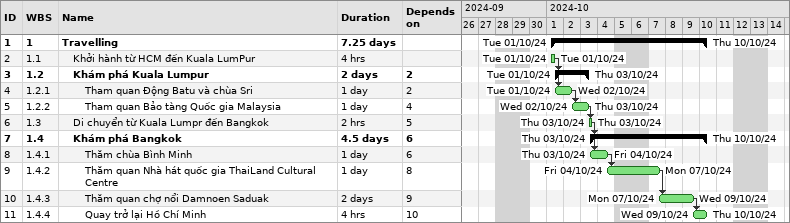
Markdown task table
| ID | WBS | Task | Duration | Start | Finish | Predecessors |
|---|---|---|---|---|---|---|
| 1 | 1 | **Travelling** | 7.25d | 2024-10-01 | 2024-10-10 |  |
| 2 | 1.1 | Khởi hành từ HCM đến Kuala LumPur | 4h | 2024-10-01 | 2024-10-01 |  |
| 3 | 1.2 | **Khám phá Kuala Lumpur** | 2d | 2024-10-01 | 2024-10-03 | 2 |
| 4 | 1.2.1 | Tham quan Động Batu và chùa Sri | 1d | 2024-10-01 | 2024-10-02 | 2 |
| 5 | 1.2.2 | Tham quan Bảo tàng Quốc gia Malaysia | 1d | 2024-10-02 | 2024-10-03 | 4 |
| 6 | 1.3 | Di chuyển từ Kuala Lumpr đến Bangkok | 2h | 2024-10-03 | 2024-10-03 | 5 |
| 7 | 1.4 | **Khám phá Bangkok** | 4.5d | 2024-10-03 | 2024-10-10 | 6 |
| 8 | 1.4.1 | Thăm chùa Bình Minh | 1d | 2024-10-03 | 2024-10-04 | 6 |
| 9 | 1.4.2 | Thăm quan Nhà hát quốc gia ThaiLand Cultural Centre | 1d | 2024-10-04 | 2024-10-07 | 8 |
| 10 | 1.4.3 | Thăm quan chợ nổi Damnoen Saduak | 2d | 2024-10-07 | 2024-10-09 | 9 |
| 11 | 1.4.4 | Quay trở lại Hồ Chí Minh | 4h | 2024-10-09 | 2024-10-10 | 10 |
